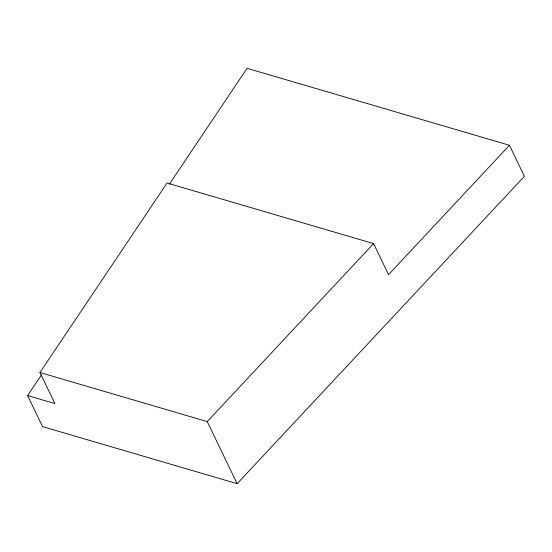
<?xml version="1.0" encoding="UTF-8"?>
<svg xmlns="http://www.w3.org/2000/svg" width="552" height="552" viewBox="0 0 552 552"><rect width="100%" height="100%" fill="white"/><g stroke="black" fill="none" stroke-linecap="round" stroke-linejoin="round"><path stroke-width="0.83" d="M27.6 395.563L54.903 403.574L39.958 372.524L167.056 183.016L373.594 243.598L388.539 274.648L509.455 145.266L524.4 176.323L237.125 483.69L42.545 426.613L27.6 395.563L41.524 374.801M169.278 184.313L247.082 68.31L509.455 145.266M39.958 372.524L207.242 421.59L373.594 243.598M207.242 421.59L237.125 483.69"/></g></svg>
